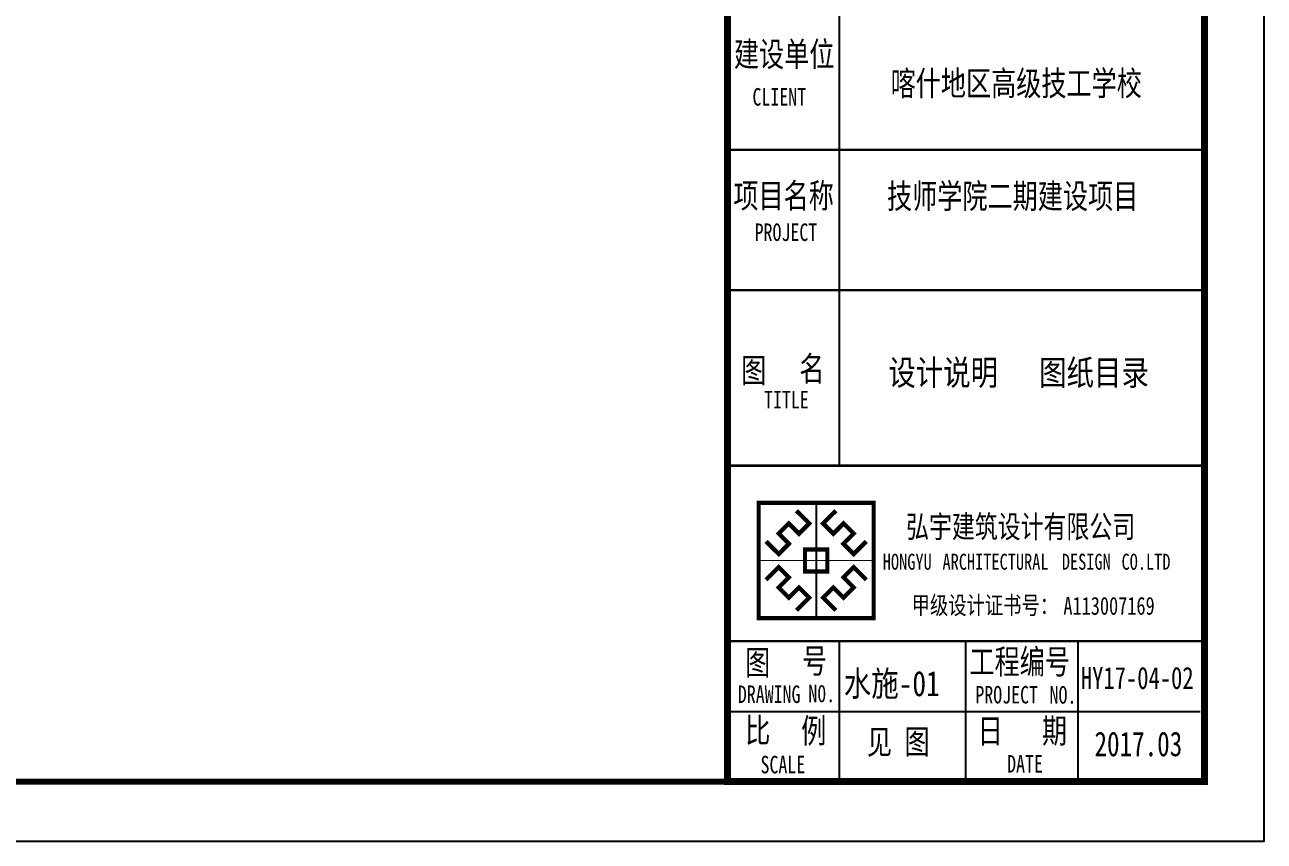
# Model space of a CAD drawing. Extents: x -46552 to 500351, y 55470 to 139570.
# Drawn here: x 16768 to 37548, y 69625 to 83310 of the extents above; entities that cross this region are included whole.
import ezdxf

# ---------------------------------------------------------------- set-up
doc = ezdxf.new("R2010")
doc.units = 0
doc.header["$LTSCALE"] = 1000
doc.header["$MEASUREMENT"] = 0
doc.layers.add('TK', color=126, linetype='Continuous')
doc.layers.add('TWT_TITLE', color=7, linetype='Continuous')
doc.styles.add('-宋体', font='', dxfattribs={"width": 0.8})
doc.styles.get('-宋体').set_extended_font_data('SimSun')

# ---------------------------------------------------------------- blocks, each defined once
blk = doc.blocks.new('logo')
at = {"color": 6}
blk.add_line((1004, 2011), (1004, 0), dxfattribs=at)
at = {"color": 6, "const_width": 74.6}
for points in [[(0, 2011), (2008, 2011), (2008, 0), (0, 0)], [(809, 1198), (1199, 1198), (1199, 813), (809, 813)]]:
    blk.add_lwpolyline(points, close=True, dxfattribs=at)
at = {"color": 6}
blk.add_lwpolyline([(0, 2011), (2008, 2011), (2008, 0), (0, 0)], close=True, dxfattribs=at)
for points, const_width in [([(1004, 2011), (1004, 0)], 15.2), ([(660, 1874), (883, 1654), (704, 1475), (526, 1653), (350, 1477), (528, 1299), (350, 1120), (129, 1340)], 74.6), ([(1348, 1874), (1125, 1654), (1304, 1475), (1482, 1653), (1658, 1477), (1480, 1299), (1659, 1120), (1879, 1340)], 74.6), ([(0, 1006), (2008, 1006)], 15.2), ([(660, 137), (883, 357), (704, 536), (526, 358), (350, 534), (528, 712), (350, 891), (129, 671)], 74.6), ([(1348, 137), (1125, 357), (1304, 536), (1482, 358), (1658, 534), (1480, 712), (1659, 891), (1879, 671)], 74.6)]:
    blk.add_lwpolyline(points, dxfattribs=dict(at, const_width=const_width))
blk = doc.blocks.new('sfsf')
at = {"layer": 'TK'}
for p, q in [((189969, 236381), (189969, 283440)), ((191851, 241676), (191851, 249323)), ((189969, 244617), (189969, 246970)), ((189969, 238735), (189969, 241676)), ((189969, 241676), (197969, 241676)), ((189969, 237558), (189969, 238735)), ((189969, 238735), (197969, 238735)), ((189969, 238735), (197893, 238735)), ((191851, 236381), (191851, 238735)), ((193969, 236381), (193969, 238735)), ((195851, 236381), (195851, 238735)), ((189969, 236382), (189969, 237558)), ((189969, 237558), (197893, 237558)), ((189969, 237558), (191145, 237558)), ((191145, 237558), (191381, 237558)), ((191381, 237558), (191616, 237558)), ((197969, 236381), (189969, 236381)), ((189969, 236381), (191969, 236381)), ((197969, 236382), (190967, 236382)), ((197969, 236381), (191169, 236381)), ((197969, 236382), (192017, 236382))]:
    blk.add_line(p, q, dxfattribs=at)
at = {"layer": 'TK', "const_width": 118}
blk.add_lwpolyline([(189969, 293781), (197969, 293781), (197969, 236382), (189969, 236382)], close=True, dxfattribs=at)
at = {"layer": 'TK', "const_width": 40}
for points in [[(189969, 246970), (197969, 246970)], [(189969, 244617), (197969, 244617)], [(189969, 241676), (197969, 241676)], [(189969, 238735), (197969, 238735)]]:
    blk.add_lwpolyline(points, dxfattribs=at)
at = {"layer": 'TK'}
blk.add_point((197969, 236382), dxfattribs=at)
blk.add_point((197969, 236382), dxfattribs=at)
blk.add_point((197969, 236382), dxfattribs=at)
blk.add_point((197969, 236382), dxfattribs=at)
blk.add_point((197969, 236382), dxfattribs=at)
at = {"layer": 'TK', "color": 5, "xscale": 0.9602938544121571, "yscale": 0.9602938544121571, "zscale": 0.9602938544277988}
blk.add_blockref('logo', (190493, 239120), dxfattribs=at)
at = {"layer": 'TK', "style": '-宋体', "width": 0.75}
for s, height, p in [('建设单位', 411.8, (190078, 248368)), ('CLIENT', 294.1, (190389, 247711)), ('项目名称', 411.8, (190069, 245996)), ('PROJECT', 294.1, (190425, 245442)), ('名', 412, (191175, 243096)), ('图', 412, (190199, 243067)), ('TITLE', 294.1, (190583, 242635)), ('图', 412, (190265, 238170)), ('号', 412, (191220, 238198)), ('工程编号', 411.8, (194028, 238185)), ('DRAWING', 294.1, (190144, 237698)), ('N0.', 294.1, (191326, 237711)), ('PROJECT', 294.1, (194126, 237690)), ('NO.', 294.1, (195371, 237687)), ('比', 412, (190268, 237034)), ('例', 412, (191207, 237027)), ('日', 412, (194165, 237024)), ('期', 412, (195242, 237027)), ('见 图', 411.8, (192307, 236841)), ('SCALE', 294.1, (190524, 236519)), ('DATE', 294.1, (194659, 236532))]:
    blk.add_text(s, height=height, dxfattribs=at).set_placement(p)
at = {"layer": 'TK', "color": 1, "style": '-宋体', "width": 0.75}
for s, p in [('喀什地区高级技工学校', (192705, 247880)), ('技师学院二期建设项目', (192645, 245989))]:
    blk.add_text(s, height=411.8, dxfattribs=at).set_placement(p)
at = {"layer": 'TK', "color": 9, "style": '-宋体', "width": 0.75}
for s, height, p in [('弘宇建筑设计有限公司', 375.3, (192966, 240467)), ('HONGYU', 268.1, (192574, 239932, 0)), ('ARCHITECTURAL', 268.06, (193575, 239932, 0)), ('DESIGN', 268.1, (195576, 239932, 0)), ('CO.LTD', 268.1, (196577, 239932, 0)), ('甲级设计证书号：', 300.1, (193058, 239187)), ('A113007169', 300.1, (195602, 239177))]:
    blk.add_text(s, height=height, dxfattribs=at).set_placement(p)
at = {"layer": 'TK', "color": 3, "style": '-宋体', "width": 0.75}
blk.add_text('HY17-04-02', height=370.6, dxfattribs=at).set_placement((195895, 237933))
at = {"layer": 'TK', "color": 4, "style": '-宋体', "width": 0.75}
blk.add_text('2017.03', height=411.8, dxfattribs=at).set_placement((196124, 236806))

msp = doc.modelspace()

# ---------------------------------------------------------------- linework, layer by layer
at = {"layer": 'TWT_TITLE'}
msp.add_lwpolyline([(-46552, 69625), (37548, 69625), (37548, 129025), (-46552, 129025)], close=True, dxfattribs=at)
at = {"layer": 'TWT_TITLE', "const_width": 100}
msp.add_lwpolyline([(-44052, 70625), (36548, 70625), (36548, 128025), (-44052, 128025)], close=True, dxfattribs=at)

# ---------------------------------------------------------------- block references
msp.add_blockref('sfsf', (-161421, -165756))

# ---------------------------------------------------------------- texts
at = {"color": 20, "style": '-宋体', "width": 0.8}
for s, height, p in [(' 设计说明   图纸目录', 421.52, (31017, 77270)), ('水施-01', 421.5, (30500, 72057))]:
    msp.add_text(s, height=height, dxfattribs=at).set_placement(p)

doc.saveas('drawing.dxf')
